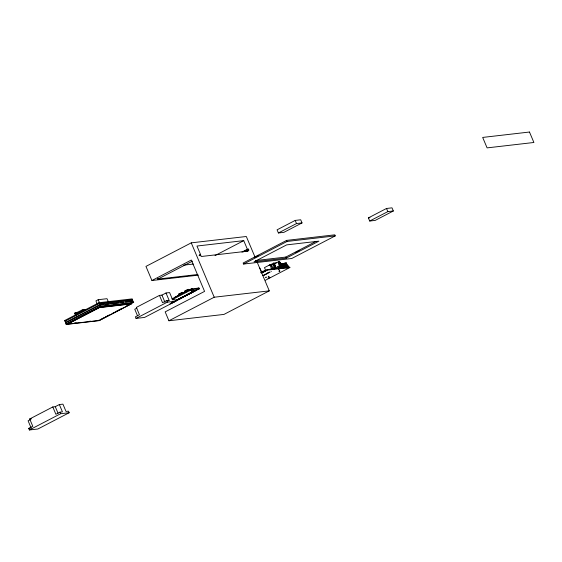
<?xml version="1.0" encoding="UTF-8"?>
<svg xmlns="http://www.w3.org/2000/svg" width="562" height="562" viewBox="0 0 562 562"><rect width="100%" height="100%" fill="white"/><g stroke="black" fill="none" stroke-linecap="round" stroke-linejoin="round"><path stroke-width="0.84" d="M174.923 297.249L181.877 293.589L181.821 292.472L178.695 294.095L179.433 294.86M181.821 292.472L183.198 292.31L183.395 292.781L183.254 293.427L181.877 293.589M187.525 289.507L187.582 290.624L185.137 291.896L184.603 291.601L184.399 291.13L187.525 289.507L188.902 289.346L188.958 290.463M173.974 301.801L174.642 301.562L174.122 301.829M176.187 300.649L175.871 300.839L176.37 300.515M177.248 300.129L178.042 299.799L177.332 300.129M178.878 299.356L178.716 299.441M179.278 298.872L179.65 298.935M181.364 297.832L180.845 297.979L181.582 297.621M182.046 297.705L181.428 297.755M182.053 297.755L181.61 297.649M184.167 296.504L183.774 296.708L184.455 296.518M185.671 295.823L184.687 296.048M187.202 294.755L188.235 294.502L186.886 294.945M189.015 293.729L189.773 293.589M189.535 293.526L189.022 293.807M190.223 293.448L189.457 293.778L189.97 293.589M190.644 292.957L190.483 293.048M191.354 292.486L191.031 292.676L191.53 292.352M193.623 291.376L192.611 291.58L193.244 291.2M193.553 291.727L193.89 291.559L193.11 291.966M195.014 290.695L196.159 290.378L195.625 290.554M198.878 288.053L198.091 288.053M264.33 274.832L263.817 275.043L264.33 274.804M267.772 273.244L268.306 273.02L267.962 273.118M269.31 272.17L269.563 272.015M263.733 271.369L263.079 271.334M76.474 315.036L75.68 313.146L77.036 312.437L77.521 313.463L82.298 310.716L82.157 309.992L85.01 309.669M82.298 310.716L77.521 313.463M82.192 311.207L82.298 310.168L85.024 309.852M278.548 267.631L280.361 266.915L280.824 268.243L281.555 268.095L281.021 266.838L278.59 267.688M278.787 267.849L279.272 267.477L278.808 267.533M281.857 267.055L282.342 266.683L280.536 267.21L281.021 266.838M280.333 265.397L281.555 268.095M283.473 267.933C282.005 266.276 284.182 265.995 284.133 267.863L282.51 263.69L283.262 263.416L285.053 267.688L285.517 267.631L284.168 264.323M280.199 267.308C282.679 264.737 283.332 272.535 280.86 264.702M280.529 263.915L280.993 263.676L282.812 268.011L281.19 263.845L281.941 263.571L283.733 267.842M285.053 267.688L284.323 266.458L285.651 266.304L286.114 267.631L286.838 267.484L286.311 266.226L284.822 266.774M284.793 267.786L282.314 263.529L281.85 263.768L283.178 266.901M285.819 266.599L286.311 266.226M284.161 266.852L284.92 266.451L285.517 267.631M286.676 267.877C288.243 267.912 287.098 265.194 286.142 266.62M288.158 267.329L287.632 266.072L288.095 267.4M286.838 267.484L286.016 267.948M288.819 267.252L288.292 265.995L288.756 267.322M180.606 298.239L180.212 298.289M191.635 289.149L191.171 289.149M192.541 288.784L192.148 289.072M185.053 295.984L185.713 295.865M187.954 294.256L189.366 293.912L188.972 294.116M193.37 290.884L193.686 290.695M191.923 292.352L191.537 292.402M262.847 271.467L260.965 272.324L261.19 272.844L264.547 271.453L263.051 271.235L263.03 271.889M199.088 288.046L191.256 288.889L171.902 298.886M170.869 303.185L171.41 303.185M175.885 300.642C173.82 301.373 177.845 299.876 175.618 300.67M177.128 300.108L177.452 300.087M177.206 300.003L177.079 299.911M177.817 299.525L178.484 299.286L178.084 299.413M179.313 298.984L180.304 298.619L179.854 298.858M180.528 298.345L181.055 298.281M182.741 296.968L182.559 297.172M179.966 298.794L179.65 298.984M181.659 297.755L181.912 297.804M181.807 297.734L182.271 297.544M183.999 296.476L183.683 296.49M185.13 295.886L184.238 296.209L184.757 296.019M188.453 294.221L188.579 294.319M188.53 294.116L188.207 294.137M189.268 293.533L188.748 293.842L189.745 293.476M191.228 292.809C189.464 293.807 192.654 292.226 191.171 292.971M192.864 291.53L193.581 291.2M191.846 292.458L192.106 292.458M193.426 291.355L193.553 291.453M193.574 291.341L193.932 291.123M192.977 291.868L193.49 291.678M192.682 291.903C191.101 292.437 194.431 291.228 192.527 291.826M192.422 292.317L192.085 292.331M195.323 290.582L194.937 290.631M194.719 291.067L193.988 291.425L194.768 291.151M194.866 290.659L194.41 290.898L195.555 290.582M268.798 276.202L268.327 276.434M171.768 303.016L172.12 302.756L171.74 302.799M182.292 297.2L181.976 297.389L182.762 297.122M175.26 301.288L175.78 300.972L175.175 301.183M188.01 294.228L187.638 294.446L188.08 294.284M185.896 295.479L186.408 295.169L186.008 295.296M187.153 294.783L187.546 294.579L187.139 294.706M185.572 295.879L185.966 295.675L185.502 295.823M194.635 291.172L195.028 290.968L194.22 291.221M280.157 267.252L280.621 267.013L279.876 267.28M280.817 267.175L281 266.964M284.786 266.718L285.243 266.479L284.498 266.746L283.171 263.613L283.634 263.374L285.714 267.61L286.177 267.561M255.099 257.284L246.318 236.497L191.249 242.854L145.958 266.402L151.923 280.515L198.386 275.148M108.283 301.717L107.012 298.696L98.195 299.715L95.933 300.895L97.212 303.916M75.526 315.43L74.577 313.189L78.259 312.486M77.633 312.353L77.767 313.076L77.036 312.437L82.157 309.992M132.562 299.665L99.249 303.515L64.827 321.408L64.497 320.628L98.919 302.728L132.232 298.879L132.562 299.665L131.037 300.459M126.021 306.255L133.672 302.279L133.117 300.972L99.797 304.822L65.382 322.714L65.93 324.028L67.637 323.824M65.93 324.028L100.352 306.128L133.672 302.279M99.319 306.887L66.709 323.845L66.927 324.365L99.144 320.642L131.754 303.691L131.536 303.164L99.319 306.887L99.537 307.407L131.754 303.691M199.053 255.464L200.606 254.656L196.96 246.037L243.739 240.634L247.378 249.254L248.481 249.128L248.924 250.174L245.489 251.509M66.927 324.365L99.537 307.407M151.923 280.515L191.326 260.03L204.575 291.39L165.172 311.882L168.923 320.769L223.992 314.404L269.282 290.856L257.129 262.075M157.571 278.309L157.901 279.096L192.422 261.147M215.007 255.57L243.739 240.634M129.977 303.972L131.536 303.164M100.015 319.778L103.837 317.79M105.368 316.996L109.19 315.008M113.018 313.02L114.543 312.219M116.074 311.425L122.193 308.243M295.19 220.416L277.073 229.837L278.401 232.97L283.908 232.338L302.026 222.917L300.698 219.784L295.19 220.416L296.518 223.557L302.026 222.917M278.401 232.97L296.518 223.557M241.948 252.085L247.378 249.254M159.46 295.394L136.362 307.4L139.453 314.72L135.379 316.842L136.039 318.408L144.575 317.425L175.829 301.176L175.161 299.602L172.689 299.89L169.591 292.57L166.015 292.985L161.94 295.106L159.46 295.394L162.551 302.707L166.626 300.593L169.106 300.305L166.015 292.985M243.044 251.952L248.481 249.128M136.805 308.173L134.761 309.233L137.55 315.823M246.592 251.383L248.144 250.575M185.776 290.968L188.902 289.346M167.75 301.007L169.106 300.305M136.039 318.408L167.293 302.159L175.829 301.176M172.267 299.651L191.382 289.76L199.615 288.608L170.539 303.726M286.62 240.395L243.142 263.009L243.585 264.049L291.769 258.485L335.247 235.878L334.804 234.832L286.62 240.395L287.063 241.442L335.247 235.878M254.403 257.649L258.176 255.689M243.585 264.049L287.063 241.442M192.211 291.678L194.473 290.505M174.782 301.021L195.162 290.421M273.49 264.379L269.915 264.793L264.477 267.617L265.805 270.751M269.05 265.503L273.673 263.1L276.427 262.784M255.359 260.585L285.833 257.066L316.111 241.323M295.387 252.598L299.16 250.631M275.015 263.571L278.64 261.688M286.269 258.113L318.879 241.154L286.669 244.877L254.059 261.836L286.269 258.113L285.833 257.066M263.929 271.137L263.908 271.79M260.993 272.795L267.105 269.62L289.655 267.013L289.873 267.533L265.426 280.248M168.923 320.769L214.213 297.221L269.282 290.856M264.021 271.39L265.088 270.828M264.007 271.348L265.362 270.8L264.899 270.933M264.526 271.404L263.248 271.706M261.976 272.921L267.322 270.139L289.873 267.533M368.391 217.894L386.508 208.474L392.009 207.842L393.337 210.975L375.219 220.395L369.712 221.028L368.391 217.894L369.965 217.712M270.013 269.521L271.565 268.713L275.148 268.299L274.488 266.725M280.817 263.887L281.281 263.648L282.812 268.011M281.941 263.571L281.19 263.845M282.602 263.494L281.85 263.768M283.262 263.416L282.51 263.69M283.922 263.339L283.171 263.613M284.583 263.262L283.831 263.536L284.583 263.262L286.374 267.533M272.816 269.507L275.148 268.299M285.489 265.812L284.498 263.459L284.955 263.22L287.034 267.456L287.498 267.407M284.498 263.459L285.243 263.185M284.07 263.95L284.822 263.676L284.358 263.915M286.149 265.735L285.159 263.381L285.615 263.142L287.435 267.477L286.908 266.226L287.632 266.072M285.903 263.107L285.159 263.381M285.194 263.634L285.018 263.838M287.14 266.444L285.819 263.311L286.276 263.065L288.355 267.308M286.564 263.037L285.819 263.311M369.712 221.028L387.829 211.614L393.337 210.975M281.52 267.154L283.002 266.606M285.482 266.697L286.971 266.149M268.032 278.492L269.985 277.48M29.695 418.971L52.793 406.958L55.273 406.67L59.347 404.556L62.93 404.141L66.021 411.454L68.501 411.173L69.161 412.74L37.914 428.989L29.379 429.972L28.711 428.406L32.793 426.284L29.695 418.971L31.353 418.781M30.819 419.392L28.1 420.805L31.191 428.118M59.347 404.556L62.438 411.869L59.965 412.157L55.891 414.278L52.793 406.958M29.379 429.972L60.626 413.723L69.161 412.74M279.209 267.357L279.96 267.083L279.209 267.357L278.548 265.791M281.941 266.859L281.485 267.098M285.903 266.402L285.447 266.641M286.48 266.521L287.224 266.248M190.792 289.304L190.272 289.648L190.827 289.549M193.841 290.807L193.44 290.983M190.139 293.062L190.539 292.886M187.87 294.242L188.298 294.242M190.335 293.02L189.879 293.252L190.666 292.844M183.542 296.546L183.893 296.532M185.959 295.401L185.376 295.626L185.818 295.457M189.689 293.575L190.089 293.399M190.687 292.999L190.286 293.174M192.155 292.345L191.48 292.514M177.88 299.49L177.444 299.743L177.894 299.581M178.814 298.949L179.615 298.696L178.835 299.11M179.945 298.366L180.838 298.239M192.302 292.38L192.759 292.142L192.225 292.317M177.501 299.925L176.292 300.319L177.051 299.982M178.372 299.462L178.899 299.244M179.7 298.822L179.924 298.872M184.378 296.497L184.835 296.265L184.301 296.441M186.844 295.275L186.444 295.45M180.985 298.267L181.442 298.029L180.971 298.176M266.36 273.792L266.107 273.884M279.525 270.596L279.012 270.793M193.82 291.355L194.34 291.046L193.869 291.193M187.996 294.179L188.403 294.095M194.642 291.214L194.241 291.376M183.605 296.476L183.086 296.785L183.493 296.659M179.074 298.829L178.561 299.139L179.025 298.991M183.163 296.982L182.917 297.263M176.531 300.635L176.313 300.677M270.21 271.952L270.224 272.043M265.159 274.312L265.173 274.404M269.142 272.514L269.156 272.598M193.56 290.793C195.197 290.21 192.155 291.348 193.433 290.933M186.696 295.162L186.444 295.401M183.05 297.221L183.704 296.855L183.303 296.982M178.772 299.286L178.112 299.651L178.583 299.504M271.32 271.376L271.334 271.467M263.62 275.373L263.634 275.464M283.599 266.606L284.323 266.458M280.888 268.165L280.164 268.32L279.637 267.062M281.485 268.165L282.215 268.018M282.152 268.088L282.876 267.941M287.034 267.456L284.955 263.22M190.026 293.469L190.497 293.322L189.71 293.729M187.265 294.607L186.486 295.015L186.949 294.867M187.954 294.53L187.476 294.839M186.823 295.12C184.828 296.111 187.813 294.811 186.696 295.212M176.637 300.417L176.44 300.537M170.63 303.62L172.752 302.356M170.363 303.775L169.949 303.866M200.606 254.656L199.503 254.783L199.946 255.829L201.048 255.703L201.379 256.49L248.151 251.088L247.821 250.301M183.802 265.138L193.328 264.042M157.901 279.096L197.747 274.495M288.292 265.995L287.568 266.149L286.276 263.065M283.922 266.627L282.314 263.529M284.583 266.55L282.974 263.452M262.313 272.036L263.086 271.945M187.722 289.978L189.099 289.816M184.603 291.601L185.98 291.439M196.538 290.266L193.785 290.582L191.523 291.762L192.899 291.601M185.137 291.896L186.514 291.734M193.525 291.025L194.073 290.961M192.611 291.221L193.159 291.158M191.705 291.692L192.253 291.629M182.018 292.942L183.395 292.781M178.695 294.095L180.072 293.94M100.486 304.927L103.935 304.527M105.656 304.33L109.105 303.93M110.833 303.726L118.589 302.834M120.317 302.637L123.766 302.237M125.488 302.033L132.386 301.239L131.838 299.932L99.074 303.719L99.622 305.026L66.105 322.447L65.557 321.141M74.577 313.189L76.081 313.013M172.696 302.131L173.251 302.068M172.513 302.194L173.89 302.04M64.497 320.628L66.147 320.438M74.472 323.038L76.179 322.841M89 321.359L90.707 321.162M28.711 428.406L30.362 428.216M192.52 288.643L189.64 290.055M259.806 268.039L261.836 272.451M285.615 263.142L286.943 266.283M284.295 263.297L285.622 266.43M283.634 263.374L284.962 266.507M281.653 263.599L282.981 266.739M280.663 264.54L281.66 266.894M279.672 265.475L280.34 267.041M386.508 208.474L387.829 211.614M284.779 263.43L285.447 264.997M280.621 263.719L282.412 267.99M280.621 265.369L281.752 268.067M279.96 265.44L281.091 268.144M279.897 266.964L280.431 268.222M278.078 266.704L278.745 268.271M273.673 263.1L274.333 264.674M274.994 266.24L275.991 268.594M269.915 264.793L271.565 268.713M267.105 269.62L267.322 270.139M263.051 271.235L263.269 271.762M261.225 272.191L261.442 272.711M191.249 242.854L214.213 297.221M166.626 300.593L167.293 302.159M161.94 295.106L165.031 302.426M98.195 299.715L99.79 303.494M98.919 302.728L99.249 303.515M99.797 304.822L100.352 306.128M98.926 320.122L99.144 320.642M75.259 312.837L76.207 315.078M59.965 412.157L60.626 413.723M55.273 406.67L58.055 413.26M277.551 266.493A2.297 1.054 62.5 0 1 276.49 267.505A2.297 1.054 62.5 0 1 274.818 264.962A2.297 1.054 62.5 0 1 275.584 263.508M273.518 267.112A1.721 0.787 62.5 0 1 272.633 267.821A1.721 0.787 62.5 0 1 271.425 265.714A1.721 0.787 62.5 0 1 272.317 265.004M272.282 266.845A0.864 0.393 62.5 0 1 271.952 266.065M179.707 298.52L180.093 298.422L179.707 298.52M189.78 290.702L192.921 289.472L189.78 290.702M190.623 290.392L192.056 289.83L190.623 290.392M192.176 291.516L192.696 291.313L192.176 291.516M193.995 290.849L194.515 290.645L194.016 290.828M196.117 289.971L199.25 288.742L196.117 289.971M196.953 289.662L198.393 289.1L196.953 289.662M262.721 275.591L263.241 275.387L262.742 275.57M264.47 274.944L264.99 274.741L264.498 274.923M265.566 274.375L266.086 274.172L265.566 274.375M266.69 273.792L267.21 273.589L266.718 273.771M267.112 273.301L267.631 273.097L267.14 273.28M265.728 277.361L266.255 277.157L265.728 277.361M268.214 272.732L268.741 272.521L268.214 272.732M268.236 276.996L269.072 276.666L268.278 276.961M279.11 271.291L279.946 270.968L279.152 271.256M278.661 269.212L279.166 269.015L278.661 269.212M99.362 307.611L67.658 324.098L99.319 320.438L131.023 303.958L99.362 307.611M529.481 132.028L482.674 137.43L487.092 147.883L533.9 142.481L529.481 132.028M279.075 263.206A1.145 0.527 62.5 0 0 280.22 264.716A1.145 0.527 62.5 0 0 280.031 263.093A1.145 0.527 62.5 0 0 279.075 263.206M278.38 262.735A2.297 1.054 62.5 0 0 280.656 265.763A2.297 1.054 62.5 0 0 280.29 262.517A2.297 1.054 62.5 0 0 278.38 262.735M278.555 262.854A2.009 0.92 62.5 0 0 280.55 265.503A2.009 0.92 62.5 0 0 280.22 262.665A2.009 0.92 62.5 0 0 278.555 262.854M273.237 264.772A1.721 0.787 62.5 0 0 274.951 267.041A1.721 0.787 62.5 0 0 274.67 264.604A1.721 0.787 62.5 0 0 273.237 264.772M273.764 265.123A0.864 0.393 62.5 0 0 274.614 266.255A0.864 0.393 62.5 0 0 274.481 265.039A0.864 0.393 62.5 0 0 273.764 265.123"/></g></svg>
